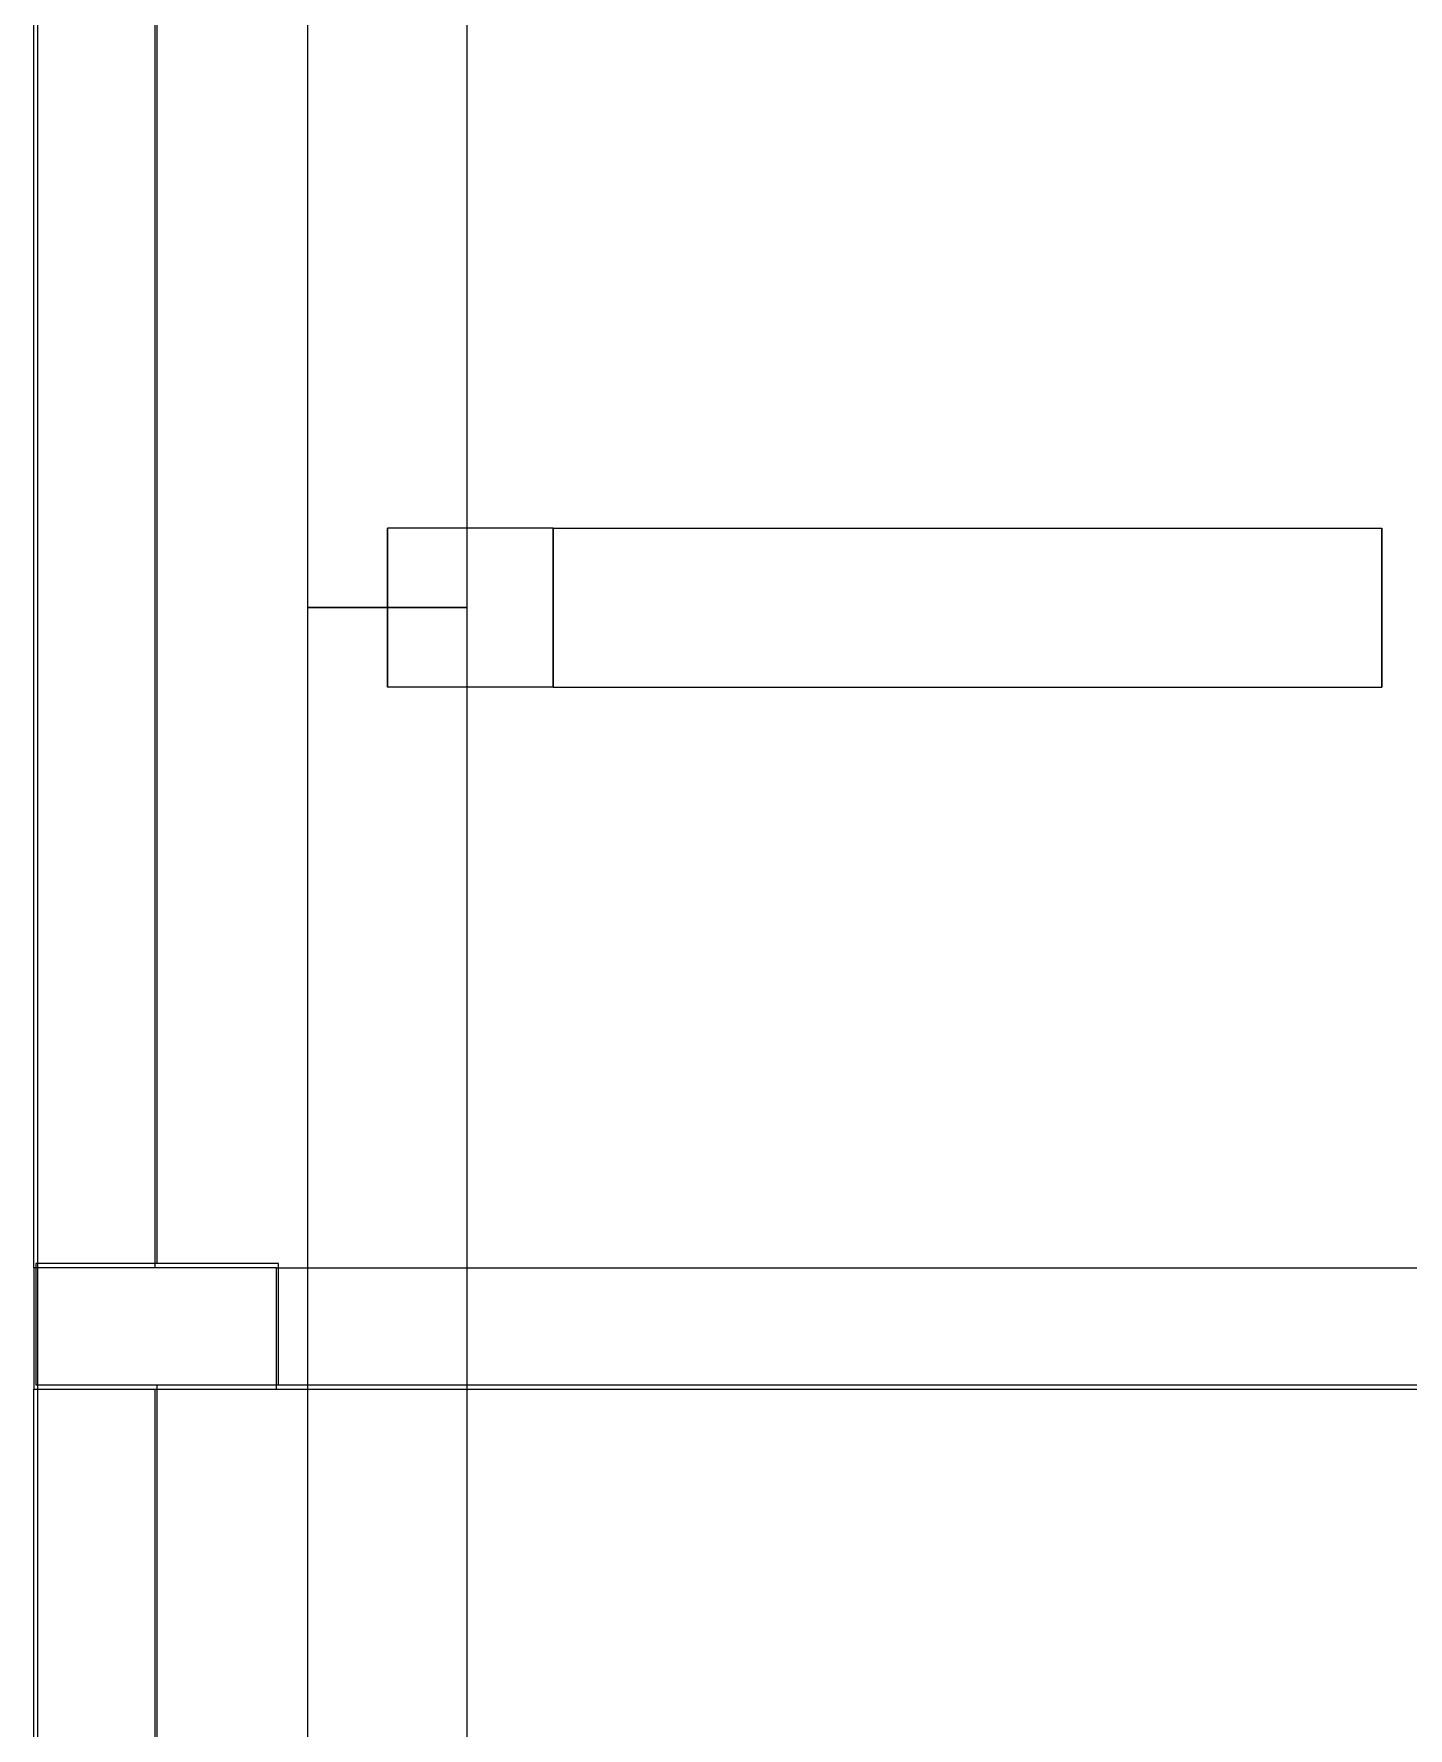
# Model space of a CAD drawing. Header units: inches. Extents: x -1128 to 651, y 96 to 845.
# Drawn here: x -975.548 to -972.426, y 695.257 to 699.106 of the extents above; entities that cross this region are included whole.
import ezdxf

# ---------------------------------------------------------------- set-up
doc = ezdxf.new("R2010")
doc.units = ezdxf.units.IN
doc.header["$MEASUREMENT"] = 0
for name, color, linetype in [('Background Stuff', 253, 'Continuous'), ('Cable Trench', 2, 'Continuous'), ('硅胶总平面底图 工艺装置区', 253, 'Continuous')]:
    doc.layers.add(name, color=color, linetype=linetype)

msp = doc.modelspace()

# ---------------------------------------------------------------- linework, layer by layer
at = {"color": 6, "lineweight": 0}
msp.add_lwpolyline([(-975.5391, 707.3874), (-967.1458, 707.3874), (-967.1458, 684.9151), (-975.5391, 684.9151)], close=True, dxfattribs=at)
at = {"layer": 'Background Stuff', "linetype": 'Continuous'}
for p, q in [((-975.5483, 696.3022), (-975.5483, 699.7229)), ((-975.2728, 696.3022), (-975.2728, 699.7229)), ((-975.5483, 696.3022), (-975.5483, 696.0267)), ((-974.9974, 696.3022), (-975.5483, 696.3022)), ((-974.9974, 696.0267), (-974.9974, 696.3022)), ((-975.5483, 692.4682), (-975.5483, 696.0267)), ((-975.5483, 696.0267), (-974.9974, 696.0267)), ((-975.2728, 692.4682), (-975.2728, 696.0267))]:
    msp.add_line(p, q, dxfattribs=at)
at = {"layer": 'Cable Trench', "linetype": 'Continuous', "lineweight": 13}
for p, q in [((-974.9257, 697.8024), (-974.9257, 701.4756)), ((-974.9257, 697.8024), (-974.9257, 701.4756)), ((-974.5642, 697.8024), (-974.5642, 701.4756)), ((-974.5642, 697.8024), (-974.5642, 701.4756)), ((-974.9257, 697.8024), (-974.9257, 699.7229)), ((-974.9257, 697.8024), (-974.9257, 699.7228)), ((-974.5642, 697.8024), (-974.5642, 699.7229)), ((-974.5642, 697.8024), (-974.5642, 699.7228)), ((-974.3683, 697.9832), (-974.745, 697.9832)), ((-974.3683, 697.9832), (-974.745, 697.9832)), ((-974.745, 697.6216), (-974.745, 697.9832)), ((-974.745, 697.9832), (-974.745, 697.6216)), ((-974.3683, 697.9831), (-974.745, 697.9831)), ((-974.3683, 697.9831), (-974.745, 697.9831)), ((-974.745, 697.6216), (-974.745, 697.9831)), ((-974.745, 697.9831), (-974.745, 697.6216)), ((-974.3683, 697.9832), (-972.4854, 697.9832)), ((-974.3683, 697.9832), (-972.4854, 697.9832)), ((-974.3683, 697.6216), (-974.3683, 697.9832)), ((-974.3683, 697.9832), (-974.3683, 697.6216)), ((-974.3683, 697.6216), (-974.3683, 697.9832)), ((-974.3683, 697.9832), (-974.3683, 697.6216)), ((-974.3683, 697.9831), (-972.4854, 697.9831)), ((-974.3683, 697.9831), (-972.4854, 697.9831)), ((-974.3683, 697.6216), (-974.3683, 697.9831)), ((-974.3683, 697.9831), (-974.3683, 697.6216)), ((-974.3683, 697.6216), (-974.3683, 697.9831)), ((-974.3683, 697.9831), (-974.3683, 697.6216)), ((-972.4854, 697.6216), (-972.4854, 697.9832)), ((-972.4854, 697.9832), (-972.4854, 697.6216)), ((-972.4854, 697.6216), (-972.4854, 697.9831)), ((-972.4854, 697.9831), (-972.4854, 697.6216)), ((-974.5642, 697.8024), (-974.9257, 697.8024)), ((-974.9257, 697.8024), (-974.5642, 697.8024)), ((-974.9257, 696.3022), (-974.9257, 697.8024)), ((-974.9257, 693.9015), (-974.9257, 697.8024)), ((-974.5642, 697.8024), (-974.9257, 697.8024)), ((-974.9257, 697.8024), (-974.5642, 697.8024)), ((-974.5642, 697.8024), (-974.9257, 697.8024)), ((-974.9257, 697.8024), (-974.5642, 697.8024)), ((-974.9257, 696.3021), (-974.9257, 697.8024)), ((-974.9257, 693.9015), (-974.9257, 697.8024)), ((-974.5642, 697.8024), (-974.9257, 697.8024)), ((-974.9257, 697.8024), (-974.5642, 697.8024)), ((-974.5642, 696.3022), (-974.5642, 697.8024)), ((-974.5642, 693.9015), (-974.5642, 697.8024)), ((-974.5642, 696.3021), (-974.5642, 697.8024)), ((-974.5642, 693.9015), (-974.5642, 697.8024)), ((-974.3683, 697.6216), (-974.745, 697.6216)), ((-974.3683, 697.6216), (-974.745, 697.6216)), ((-974.3683, 697.6216), (-974.745, 697.6216)), ((-974.3683, 697.6216), (-974.745, 697.6216)), ((-974.3683, 697.6216), (-972.4854, 697.6216)), ((-974.3683, 697.6216), (-972.4854, 697.6216)), ((-974.3683, 697.6216), (-972.4854, 697.6216)), ((-974.3683, 697.6216), (-972.4854, 697.6216)), ((-974.9257, 696.0267), (-974.9257, 696.3022)), ((-974.9257, 696.0266), (-974.9257, 696.3021)), ((-974.5642, 696.0267), (-974.5642, 696.3022)), ((-974.5642, 696.0266), (-974.5642, 696.3021)), ((-974.9257, 693.9015), (-974.9257, 696.0267)), ((-974.9257, 693.9015), (-974.9257, 696.0266)), ((-974.5642, 693.9015), (-974.5642, 696.0267)), ((-974.5642, 693.9015), (-974.5642, 696.0266))]:
    msp.add_line(p, q, dxfattribs=at)
at = {"layer": '硅胶总平面底图 工艺装置区', "color": 253, "linetype": 'Continuous', "lineweight": 0}
for p, q in [((-975.2681, 696.312), (-975.2681, 699.7327)), ((-974.9927, 696.312), (-975.5436, 696.312)), ((-975.5436, 696.312), (-975.5436, 696.0365)), ((-974.9974, 696.3022), (-967.6968, 696.3022)), ((-974.9927, 696.0365), (-974.9927, 696.312)), ((-975.5436, 696.0365), (-974.9927, 696.0365)), ((-975.2681, 692.4781), (-975.2681, 696.0365)), ((-974.9974, 696.0267), (-967.6968, 696.0267)), ((-974.9927, 696.0365), (-967.6921, 696.0365))]:
    msp.add_line(p, q, dxfattribs=at)

doc.saveas('drawing.dxf')
